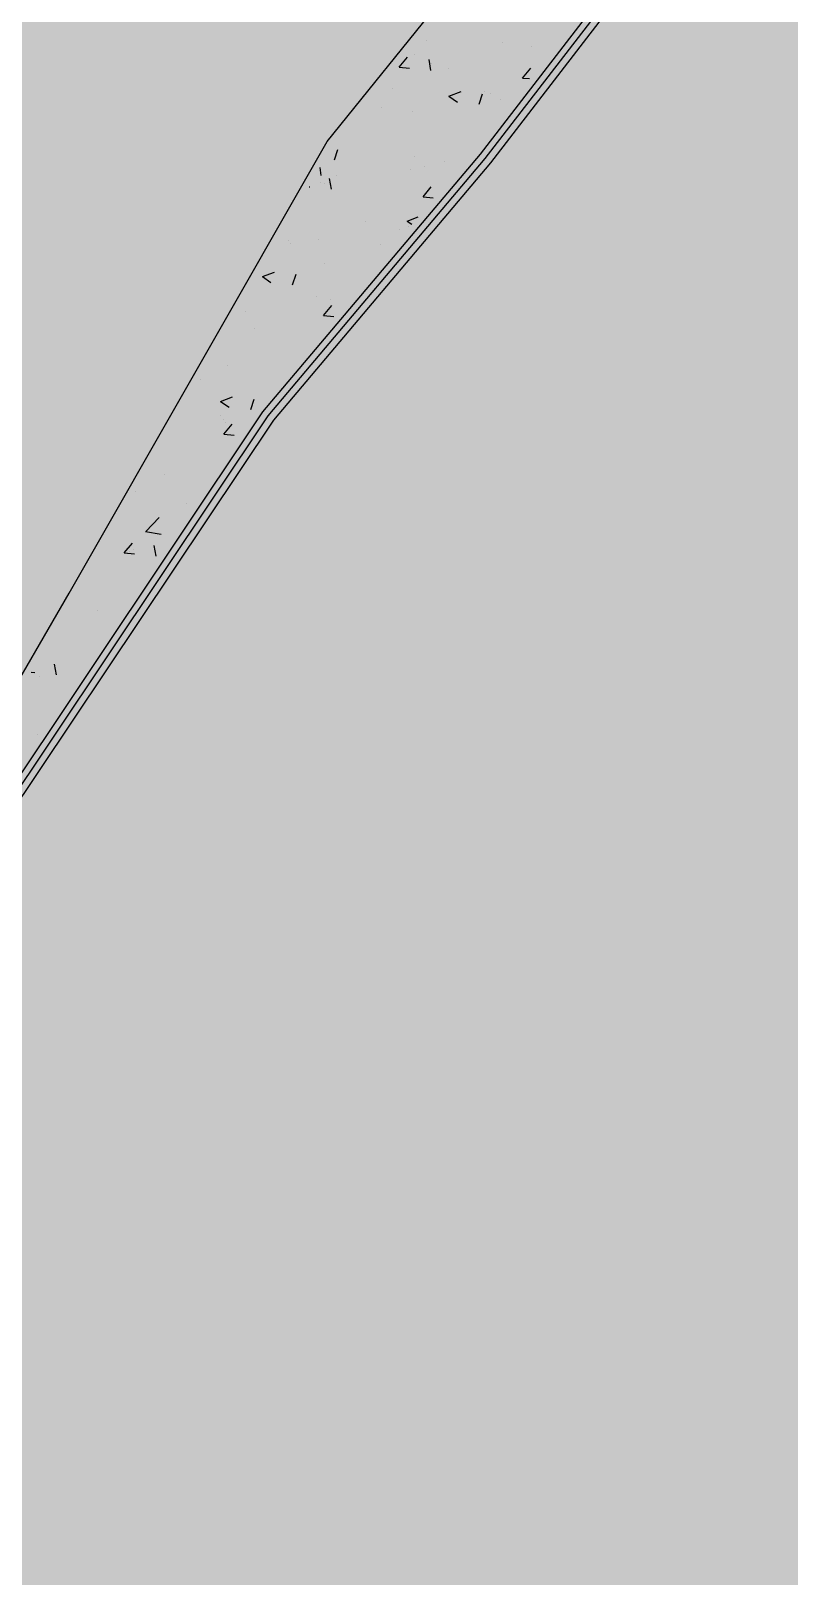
# Model space of a CAD drawing. Header units: millimetres. Extents: x 709 to 3952, y 378 to 2394.
# Drawn here: x 2812.4 to 2922.5, y 1077.9 to 1302.2 of the extents above; entities that cross this region are included whole.
import ezdxf

# ---------------------------------------------------------------- set-up
doc = ezdxf.new("R2010")
doc.units = ezdxf.units.MM
doc.layers.add('BAS', color=252, linetype='Continuous')

# ---------------------------------------------------------------- blocks, each defined once
blk = doc.blocks.new('*X242')
at = {"color": 0}
for p, q in [((411470.41, 4018348.47), (411470.41, 4018348.47)), ((411481.48, 4018348.13), (411481.48, 4018348.13)), ((411485.69, 4018347.52), (411485.69, 4018347.52)), ((411466.4, 4018344.52), (411467.61, 4018345.96)), ((411468.64, 4018346.37), (411468.64, 4018346.37)), ((411471.02, 4018344.05), (411470.74, 4018345.62)), ((411471.11, 4018345.02), (411471.11, 4018345.02)), ((411466.4, 4018344.52), (411467.9, 4018344.39)), ((411473.54, 4018344.29), (411473.54, 4018344.29)), ((411484.33, 4018342.95), (411485.54, 4018344.39)), ((411484.33, 4018342.95), (411485.33, 4018342.86)), ((411465.47, 4018341.49), (411465.47, 4018341.49)), ((411473.64, 4018340.31), (411475.39, 4018340.98)), ((411473.64, 4018340.31), (411474.88, 4018339.47)), ((411478.02, 4018339.14), (411478.53, 4018340.65)), ((411478.81, 4018340.93), (411478.81, 4018340.93)), ((411479.62, 4018340.69), (411479.62, 4018340.69)), ((411463.83, 4018338.61), (411463.83, 4018338.61)), ((411468.34, 4018338.05), (411468.34, 4018338.05)), ((411481.17, 4018339.81), (411481.17, 4018339.81)), ((411457.02, 4018331.08), (411457.52, 4018332.59)), ((411468.57, 4018331.58), (411468.57, 4018331.58)), ((411455.06, 4018328.81), (411454.93, 4018329.97)), ((411468.03, 4018329.72), (411468.03, 4018329.72)), ((411470.08, 4018330.1), (411470.08, 4018330.1)), ((411473.04, 4018330.83), (411473.04, 4018330.83)), ((411453.33, 4018327.16), (411453.43, 4018327.15)), ((411455.05, 4018327.85), (411455.05, 4018327.85)), ((411455.5, 4018327.6), (411455.5, 4018327.6)), ((411456.56, 4018326.82), (411456.27, 4018328.38)), ((411457.25, 4018328.75), (411457.25, 4018328.75)), ((411469.87, 4018325.72), (411471.07, 4018327.15)), ((411469.87, 4018325.72), (411471.36, 4018325.58)), ((411467.55, 4018322.18), (411469.15, 4018322.8)), ((411461.49, 4018322.11), (411461.49, 4018322.11)), ((411466.46, 4018320.97), (411466.46, 4018320.97)), ((411467.55, 4018322.18), (411468.24, 4018321.72)), ((411467.73, 4018321.4), (411467.73, 4018321.4)), ((411450.35, 4018319.37), (411450.35, 4018319.37)), ((411450.68, 4018318.89), (411450.68, 4018318.89)), ((411454.75, 4018319.53), (411454.75, 4018319.53)), ((411463.7, 4018318.8), (411463.7, 4018318.8)), ((411455.62, 4018316.01), (411455.62, 4018316.01)), ((411446.55, 4018314.12), (411448.3, 4018314.79)), ((411446.55, 4018314.12), (411447.79, 4018313.28)), ((411450.93, 4018312.95), (411451.44, 4018314.46)), ((411454.44, 4018311.2), (411454.44, 4018311.2)), ((411444.1, 4018309.03), (411444.1, 4018309.03)), ((411455.41, 4018308.48), (411456.61, 4018309.92)), ((411456.46, 4018310.86), (411456.46, 4018310.86)), ((411445.38, 4018306.66), (411445.38, 4018306.66)), ((411455.41, 4018308.48), (411456.9, 4018308.35)), ((411441.51, 4018301.28), (411441.51, 4018301.28)), ((411437.52, 4018299.17), (411437.52, 4018299.17)), ((411440.47, 4018295.99), (411442.22, 4018296.66)), ((411440.47, 4018295.99), (411441.71, 4018295.15)), ((411444.85, 4018294.82), (411445.36, 4018296.33)), ((411440.51, 4018293.89), (411440.51, 4018293.89)), ((411440.85, 4018293.44), (411440.85, 4018293.44)), ((411440.94, 4018291.24), (411442.15, 4018292.68)), ((411440.95, 4018291.24), (411442.44, 4018291.11)), ((411441.21, 4018292.96), (411441.21, 4018292.96)), ((411432.26, 4018285.45), (411432.26, 4018285.45)), ((411428.07, 4018282.88), (411428.07, 4018282.88)), ((411435.54, 4018281.18), (411435.54, 4018281.18)), ((411429.6, 4018277.1), (411431.54, 4018279.13)), ((411426.48, 4018274.01), (411427.69, 4018275.44)), ((411429.59, 4018277.1), (411431.82, 4018276.75)), ((411426.48, 4018274.01), (411427.98, 4018273.88)), ((411427.23, 4018274.2), (411427.23, 4018274.2)), ((411427.76, 4018274.55), (411427.76, 4018274.55)), ((411431.11, 4018273.54), (411430.82, 4018275.11)), ((411422.59, 4018265.61), (411422.59, 4018265.61)), ((411416.64, 4018256.3), (411416.35, 4018257.87)), ((411412.97, 4018256.69), (411413.51, 4018256.64)), ((411414.17, 4018256.04), (411414.17, 4018256.04)), ((411413.87, 4018247.71), (411413.87, 4018247.71))]:
    blk.add_line(p, q, dxfattribs=at)

msp = doc.modelspace()

# ---------------------------------------------------------------- hatches: boundary and pattern name
at = {"layer": 'BAS', "true_color": 0xc7c8ca, "transparency": 33554513}
h = msp.add_hatch(color=9, dxfattribs=at)
h.dxf.hatch_style = 1
h.paths.add_polyline_path([(735.07, 2394.13), (735.07, 400.97), (3218.5, 400.97), (3218.5, 2394.13)])
h.paths.add_polyline_path([(1826.32, 1353.24), (2408.56, 1353.24), (2408.56, 918.34), (1826.32, 918.34)], flags=16)

# ---------------------------------------------------------------- linework, layer by layer
at = {"layer": 'BAS'}
for p, q in [((2913.89, 1331.33), (2877.66, 1284.29)), ((2855.45, 1286.14), (2886.63, 1324.65)), ((2817.98, 1220.57), (2855.45, 1286.14)), ((2877.66, 1284.29), (2846.09, 1246.88)), ((2846.09, 1246.88), (2807.35, 1188.91)), ((2795.41, 1181.59), (2817.98, 1220.57))]:
    msp.add_line(p, q, dxfattribs=at)
at = {"layer": 'BAS', "flags": 128}
for points in [[(2638.95, 952.35), (2663.88, 995.82), (2693.41, 1041.42), (2719.11, 1078.82), (2742.16, 1109.45), (2767.31, 1145.42), (2808.13, 1188.28), (2846.89, 1246.28), (2878.43, 1283.66), (2914.65, 1330.68), (2936.01, 1352.63), (2988.64, 1408.18), (3049.2, 1451.19), (3083.38, 1473.78), (3113.17, 1511.08), (3133.53, 1542.5), (3153.26, 1573.26), (3167.01, 1606.31), (3179.68, 1622.52), (3188.39, 1635.04)], [(2640.18, 952.38), (2664.74, 995.32), (2694.24, 1040.87), (2719.92, 1078.23), (2742.97, 1108.86), (2768.09, 1144.79), (2808.91, 1187.65), (2847.69, 1245.67), (2879.21, 1283.03), (2915.4, 1330.02), (2936.73, 1351.93), (2989.3, 1407.42), (3049.77, 1450.36), (3084.07, 1473.03), (3113.98, 1510.5), (3134.37, 1541.96), (3154.15, 1572.8), (3167.88, 1605.8), (3180.49, 1621.93), (3188.58, 1633.56)]]:
    msp.add_lwpolyline(points, dxfattribs=at)

# ---------------------------------------------------------------- block references
at = {"layer": 'BAS'}
msp.add_blockref('*X242', (-408600.49, -4017047.62), dxfattribs=at)

doc.saveas('drawing.dxf')
